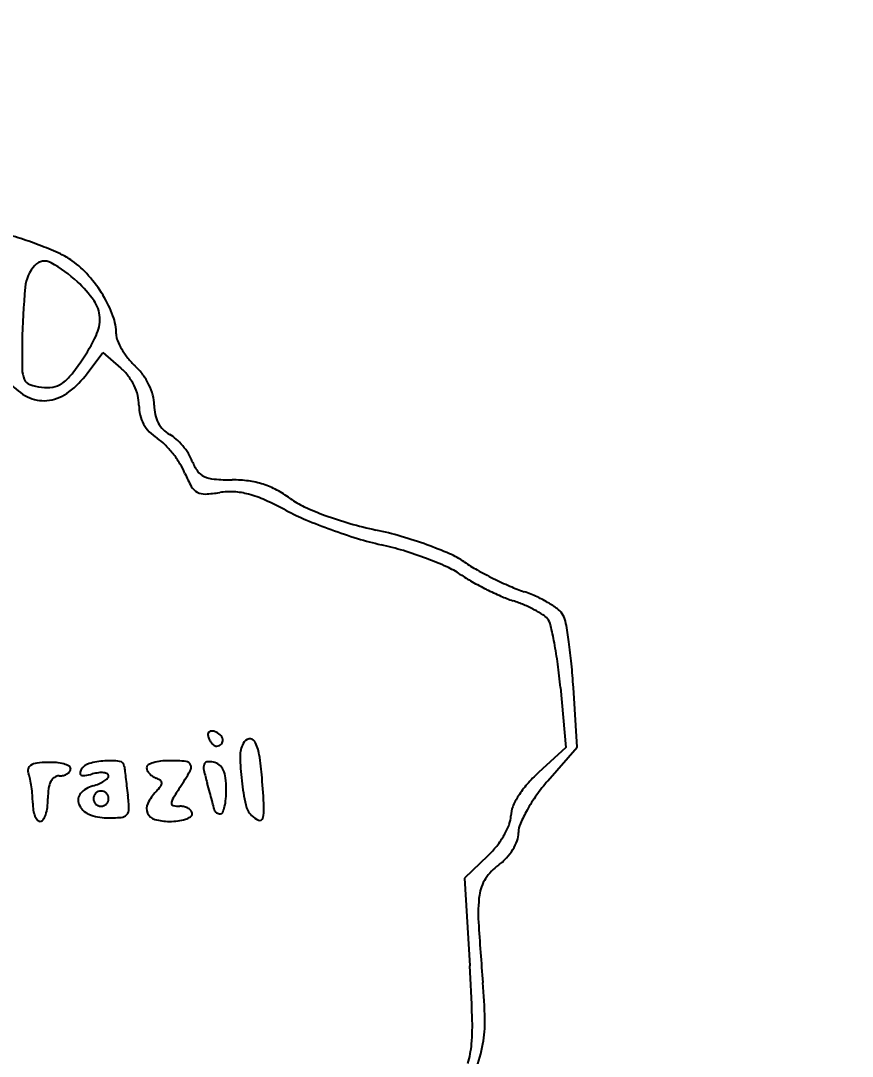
# Model space of a CAD drawing. Header units: millimetres. Extents: x 56222 to 3066687, y -650199 to -121287.
# Drawn here: x 135214.19 to 135221.38, y -182856.31 to -182847.35 of the extents above; entities that cross this region are included whole.
import ezdxf
from ezdxf import colors
from ezdxf.entities.mleader import LeaderData, LeaderLine
from ezdxf.math import Vec2, Vec3

# ---------------------------------------------------------------- set-up
doc = ezdxf.new("R2010")
doc.units = ezdxf.units.MM
doc.header["$MEASUREMENT"] = 0
doc.layers.add('Text', color=7, linetype='Continuous', lineweight=15)
doc.styles.add('style4', font='ARIALN.TTF')

msp = doc.modelspace()

# ---------------------------------------------------------------- linework, layer by layer
for p, q in [((135214.7624, -182850.4034), (135214.8969, -182850.2215)), ((135214.8969, -182850.2215), (135215.0536, -182850.3577)), ((135218.8536, -182853.1193), (135218.9014, -182853.6359)), ((135218.9968, -182853.6334), (135218.9652, -182853.118)), ((135218.9014, -182853.6359), (135218.6633, -182853.854)), ((135218.7438, -182853.9257), (135218.9968, -182853.6334)), ((135218.2253, -182854.5739), (135218.0254, -182854.7654)), ((135218.0254, -182854.7654), (135218.0697, -182855.5235))]:
    msp.add_line(p, q)
for centre, radius, start, end in [((135213.2939, -182852.0212), 2.9232, 72.18963, 75.89955), ((135213.1919, -182852.3387), 3.2567, 68.76848, 72.1897), ((135213.332, -182851.978), 2.8697, 65.30421, 68.7685), ((135214.3953, -182849.5466), 0.1147, 61.31874, 137.62233), ((135213.9101, -182850.4335), 1.1256, 46.9503, 61.31865), ((135214.2706, -182849.937), 0.6232, 54.54673, 65.30424), ((135214.1443, -182850.1144), 0.841, 41.37312, 54.5467), ((135214.5509, -182849.6886), 0.3253, 137.62239, 174.71295), ((135213.9511, -182850.3896), 1.0656, 35.2181, 46.95027), ((135213.898, -182850.3313), 1.1692, 31.08257, 41.37307), ((135220.7162, -182850.2591), 6.517, 174.71297, 178.90839), ((135214.5989, -182849.9324), 0.2727, 2.90777, 35.21812), ((135213.9859, -182850.2783), 1.0665, 20.42386, 31.08258), ((135214.5455, -182849.9351), 0.3261, 334.17732, 2.90775), ((135214.5669, -182850.062), 0.4466, 0.00005, 20.42378), ((135215.1671, -182850.062), 0.1536, 180.00001, 202.17574), ((135220.8306, -182850.2613), 6.6314, 178.90843, 180.89975), ((135213.2884, -182849.3267), 1.7227, 325.80321, 334.17727), ((135215.5457, -182849.9077), 0.5624, 202.17576, 210.61963), ((135215.6404, -182849.8516), 0.6724, 210.61958, 218.58919), ((135213.2472, -182849.2988), 1.7725, 320.71162, 325.80323), ((135215.6208, -182849.8672), 0.6475, 218.5892, 226.78816), ((135214.8, -182850.741), 0.5514, 36.30212, 46.78818), ((135214.432, -182850.3618), 0.232, 180.89978, 203.43782), ((135214.3528, -182850.2033), 0.344, 303.55486, 320.7117), ((135214.1278, -182849.9342), 0.7892, 307.23475, 323.52328), ((135214.7495, -182850.7075), 0.4634, 37.37099, 48.99344), ((135214.7337, -182850.7196), 0.4834, 26.11001, 37.37102), ((135214.7928, -182850.7462), 0.5603, 25.94117, 36.30212), ((135214.4421, -182850.2031), 0.4472, 222.83823, 247.00886), ((135214.2958, -182850.4208), 0.0836, 203.43775, 249.92032), ((135214.4199, -182850.0813), 0.445, 249.9203, 263.40635), ((135214.4079, -182850.185), 0.3407, 263.40632, 279.61959), ((135214.431, -182850.3212), 0.2025, 279.61951, 303.55485), ((135214.7607, -182850.7063), 0.4533, 14.48527, 26.11), ((135214.841, -182850.7228), 0.5067, 15.06822, 25.94121), ((135214.3755, -182850.2601), 0.3799, 279.09197, 307.23475), ((135214.8723, -182850.6775), 0.338, 0.00006, 14.48528), ((135215.0137, -182850.6763), 0.3278, 0.00006, 15.06818), ((135214.3871, -182850.3327), 0.3064, 247.0088, 279.09199), ((135215.5847, -182850.6775), 0.3743, 180, 193.31452), ((135215.7326, -182850.6763), 0.391, 179.99997, 192.18217), ((135215.5189, -182850.693), 0.3068, 193.3145, 208.77302), ((135215.6251, -182850.6995), 0.281, 192.18223, 207.78562), ((135215.5237, -182850.6904), 0.3123, 208.77293, 224.07859), ((135215.595, -182850.7153), 0.247, 207.78567, 224.53976), ((135215.5875, -182850.6286), 0.4011, 224.07851, 236.76618), ((135215.1396, -182851.3122), 0.4162, 44.97505, 56.76619), ((135215.5875, -182850.7227), 0.2366, 224.53983, 241.84503), ((135215.3409, -182851.1835), 0.2861, 48.14798, 61.84505), ((135214.7941, -182851.6574), 0.9046, 38.37707, 44.97503), ((135215.1442, -182851.4032), 0.5809, 40.08437, 48.14806), ((135215.1275, -182851.4172), 0.6028, 32.12417, 40.08439), ((135214.7649, -182851.6805), 0.9418, 31.86087, 38.37708), ((135215.3185, -182851.2973), 0.3773, 20.81674, 32.12416), ((135215.0716, -182851.4899), 0.5807, 22.50007, 31.86089), ((135216.0199, -182851.0306), 0.3732, 200.81676, 215.41839), ((135216.5538, -182850.876), 1.0236, 202.49997, 209.45697), ((135215.8333, -182851.1633), 0.1442, 215.41838, 245.11274), ((135215.8805, -182851.0616), 0.2563, 245.11263, 265.4802), ((135216.0161, -182849.3465), 1.9767, 265.48018, 270), ((135216.0161, -182852.3742), 1.051, 82.27029, 90), ((135215.776, -182851.3153), 0.1303, 209.45695, 241.22726), ((135216.057, -182852.0724), 0.7463, 72.27991, 82.27032), ((135216.0646, -182852.0486), 0.7214, 62.1002, 72.28), ((135215.9741, -182852.2195), 0.9148, 53.58092, 62.10031), ((135215.7773, -182851.3128), 0.133, 241.22731, 272.53665), ((135215.7352, -182850.3628), 1.084, 272.53664, 279.2175), ((135215.9971, -182851.9768), 0.5511, 86.40571, 99.21744), ((135215.9919, -182852.0603), 0.6348, 74.88221, 86.40567), ((135215.9028, -182852.39), 0.9763, 65.88217, 74.88215), ((135215.1052, -182854.1717), 2.9284, 61.91426, 65.88217), ((135216.9288, -182850.9255), 0.6933, 233.5809, 245.2717), ((135217.4234, -182849.8274), 1.9957, 241.91434, 247.31633), ((135217.6895, -182849.2738), 2.5117, 245.27166, 249.75734), ((135218.478, -182847.3042), 4.7305, 247.31633, 250.15095), ((135217.8778, -182848.7632), 3.056, 249.75732, 253.97061), ((135218.5358, -182847.1443), 4.9005, 250.1509, 252.96444), ((135217.9898, -182848.3733), 3.4616, 253.9706, 257.80791), ((135216.5831, -182854.8841), 3.1994, 73.76989, 77.80791), ((135217.9351, -182849.1047), 2.8502, 252.96439, 257.18639), ((135216.4455, -182855.3569), 3.6918, 70.14284, 73.76982), ((135216.6873, -182854.5909), 2.7761, 73.06035, 77.18635), ((135216.5187, -182855.1445), 3.3549, 69.48056, 73.06034), ((135216.5909, -182854.9542), 3.2636, 66.45165, 70.14279), ((135216.6458, -182854.8048), 2.9922, 65.8377, 69.48049), ((135217.5817, -182852.6808), 0.7837, 55.79962, 66.45171), ((135218.8851, -182850.7628), 1.5352, 235.79962, 240.705), ((135217.5556, -182852.7768), 0.7695, 55.83852, 65.83762), ((135219.6769, -182849.3516), 3.1534, 240.70499, 243.56803), ((135218.8242, -182850.9074), 1.4897, 235.83843, 240.47005), ((135219.4311, -182849.8361), 2.721, 240.47001, 243.42035), ((135219.6846, -182849.3361), 3.1707, 243.56796, 246.42756), ((135219.4058, -182849.8866), 2.6646, 243.42041, 246.38427), ((135219.065, -182850.7562), 1.6214, 246.42758, 251.15107), ((135218.1669, -182853.3869), 1.1585, 65.21823, 71.15114), ((135218.8227, -182851.2203), 1.209, 246.38424, 251.7356), ((135218.0498, -182853.5621), 1.2571, 67.15709, 71.73556), ((135218.218, -182853.2763), 1.0366, 58.76958, 65.21823), ((135218.3133, -182853.1191), 0.8528, 52.07717, 58.76948), ((135218.0754, -182853.5014), 1.1912, 62.39004, 67.15705), ((135218.1557, -182853.3478), 1.0179, 57.57084, 62.39008), ((135218.6118, -182852.63), 0.1674, 39.26755, 57.57098), ((135218.7476, -182852.5617), 0.1462, 27.40779, 52.07714), ((135218.6344, -182852.6115), 0.1382, 13.13484, 39.2675), ((135218.6603, -182852.607), 0.2446, 10.15203, 27.40777), ((135214.6718, -182853.3212), 4.2965, 8.01337, 10.15204), ((135215.2726, -182853.3959), 3.5903, 10.66794, 13.13477), ((135215.3642, -182853.3787), 3.4971, 7.60801, 10.66788), ((135214.547, -182853.3387), 4.4225, 5.5277, 8.01332), ((135213.8113, -182853.5861), 5.0638, 5.28943, 7.60799), ((135213.111, -182853.4777), 5.8652, 3.51613, 5.52762), ((135215.8361, -182853.5237), 0.0295, 135.00004, 177.94741), ((135215.8863, -182853.5255), 0.0797, 177.94747, 198.43486), ((135215.9569, -182853.5019), 0.1542, 198.43491, 210.60705), ((135215.8361, -182853.5237), 0.0295, 92.05259, 134.99996), ((135215.8379, -182853.5738), 0.0797, 71.56514, 92.05253), ((135215.8199, -182853.6279), 0.1368, 47.65956, 71.56497), ((135215.8626, -182853.5811), 0.0734, 9.58298, 47.65953), ((135216.1814, -182853.641), 0.0805, 104.13856, 151.94741), ((135216.1724, -182853.6051), 0.0434, 29.01444, 104.13848), ((135215.9304, -182853.5177), 0.1233, 210.60728, 225.00005), ((135215.9067, -182853.5413), 0.0898, 224.99992, 241.8698), ((135215.8808, -182853.5896), 0.0351, 241.86984, 275.90616), ((135215.8779, -182853.5613), 0.0636, 275.9061, 315.77473), ((135215.893, -182853.576), 0.0425, 315.77476, 9.583), ((135216.3063, -182853.7076), 0.222, 151.94741, 181.30502), ((135215.901, -182853.7556), 0.3538, 9.25478, 29.01443), ((135218.3705, -182853.6606), 2.2867, 181.30498, 186.60573), ((135213.8892, -182854.0834), 2.3921, 4.43579, 9.2548), ((135214.3282, -182853.8369), 0.0775, 168.62821, 200.9936), ((135214.2978, -182853.8308), 0.0465, 121.21423, 168.6281), ((135214.3437, -182853.9065), 0.1351, 97.32268, 121.21427), ((135214.4467, -182854.7079), 0.943, 91.62862, 97.32264), ((135214.4387, -182854.4266), 0.6616, 84.98597, 91.62859), ((135214.4651, -182854.1248), 0.3586, 74.47995, 84.9859), ((135214.5051, -182853.9807), 0.2091, 61.11022, 74.48001), ((135214.5934, -182853.8208), 0.0265, 0.00003, 61.11025), ((135214.58, -182853.8208), 0.0398, 324.07902, 360), ((135214.7802, -182853.869), 0.0803, 148.28251, 171.91291), ((135214.8106, -182853.8878), 0.1161, 105.6228, 148.2825), ((135214.9634, -182854.4339), 0.6832, 94.11477, 105.62268), ((135214.9581, -182854.3605), 0.6096, 82.05269, 94.11468), ((135215.0357, -182853.8043), 0.048, 5.1419, 82.0527), ((135216.0962, -182853.7089), 1.0168, 185.14188, 186.83001), ((135231.6625, -182851.8444), 16.6943, 186.8301, 187.04942), ((135215.3027, -182853.8109), 0.0267, 119.99278, 180.00001), ((135215.3314, -182853.8109), 0.0555, 180.00001, 207.03622), ((135215.3963, -182853.9732), 0.214, 106.99085, 119.99265), ((135215.4389, -182854.1126), 0.3598, 96.6303, 106.99079), ((135215.4728, -182854.4039), 0.6531, 90.00004, 96.63029), ((135215.4728, -182855.6437), 1.8929, 85.59908, 90), ((135215.6145, -182853.8019), 0.0456, 21.39393, 85.599), ((135215.5999, -182853.8076), 0.0613, 329.7478, 21.39384), ((135215.866, -182853.8105), 0.0975, 163.52892, 192.87977), ((135217.8487, -182853.3571), 2.1313, 192.87977, 196.00265), ((135215.8009, -182853.7912), 0.0296, 96.52792, 163.52879), ((135215.8185, -182853.945), 0.1843, 79.09931, 96.52801), ((135215.8318, -182853.8761), 0.1142, 51.29929, 79.09933), ((135215.8244, -182853.8853), 0.126, 25.48335, 51.29926), ((135215.7317, -182853.9295), 0.2287, 7.40414, 25.48324), ((135213.9699, -182853.9744), 0.3062, 11.82194, 20.99353), ((135213.2601, -182854.1229), 1.0314, 8.10932, 11.822), ((135214.5331, -182853.974), 0.0956, 124.59423, 153.43497), ((135214.5214, -182853.957), 0.075, 89.99996, 124.59425), ((135214.5214, -182853.7243), 0.1577, 269.99995, 283.80709), ((135214.5328, -182853.7706), 0.1101, 283.80704, 301.88478), ((135214.5509, -182853.7997), 0.0758, 301.88484, 324.07897), ((135214.717, -182853.86), 0.0165, 171.91285, 247.61058), ((135214.7338, -182853.8191), 0.0607, 247.6106, 279.30785), ((135214.6324, -182853.2003), 0.6878, 279.30794, 284.65496), ((135214.9131, -182854.2737), 0.4217, 97.14524, 104.65495), ((135214.8855, -182854.0536), 0.1999, 84.02099, 97.14524), ((135214.8965, -182853.9483), 0.094, 64.37834, 84.02106), ((135214.8067, -182853.7698), 0.1874, 302.61616, 314.73734), ((135214.929, -182853.8805), 0.0188, 359.99998, 64.37815), ((135214.9164, -182853.8805), 0.0315, 314.73734, 359.99999), ((135231.9652, -182851.807), 16.9993, 187.04947, 187.30501), ((135215.3885, -182853.7818), 0.1195, 207.03628, 222.27372), ((135215.4076, -182853.7644), 0.1454, 222.27357, 236.13254), ((135215.4086, -182853.7629), 0.1472, 236.13259, 249.86368), ((135215.2992, -182854.0615), 0.1707, 55.66411, 69.86374), ((135215.3804, -182853.9426), 0.0268, 359.99996, 55.6641), ((135212.837, -182852.1962), 3.2598, 326.76612, 329.74786), ((135215.2065, -182853.9977), 0.7583, 0, 7.40416), ((135206.1891, -182854.6808), 10.1154, 2.99087, 4.43585), ((135219.5185, -182854.7875), 1.266, 132.49345, 138.83012), ((135213.1546, -182854.138), 1.138, 4.46356, 8.10933), ((135215.0705, -182854.0789), 0.6474, 172.30072, 179.99998), ((135214.6214, -182854.0181), 0.1944, 153.43496, 172.30075), ((135214.864, -182854.1708), 0.2095, 104.65506, 138.98049), ((135214.7058, -182853.5661), 0.4155, 284.65503, 292.28172), ((135214.7583, -182853.6943), 0.277, 292.28174, 302.61616), ((135236.5221, -182851.2228), 21.5935, 187.30512, 187.51872), ((135214.9381, -182853.6221), 0.5772, 316.6684, 322.71331), ((135215.359, -182853.9426), 0.0481, 322.71323, 359.99999), ((135218.4882, -182855.899), 3.4964, 146.76614, 148.68918), ((135206.0425, -182856.7431), 10.1508, 15.53488, 16.00264), ((135215.0325, -182853.9977), 0.9323, 354.99226, 0.00003), ((135218.4486, -182853.6515), 2.3653, 186.60578, 191.72007), ((135219.1962, -182854.5057), 0.8379, 138.8302, 147.46357), ((135219.9945, -182855.0081), 1.654, 139.124, 144.55943), ((135213.423, -182854.117), 0.8688, 359.99995, 4.46364), ((135213.8252, -182854.0789), 0.5978, 352.75423, 359.99996), ((135214.7736, -182854.0922), 0.0898, 138.98053, 203.31363), ((135214.8818, -182854.0789), 0.0651, 157.37596, 180.00002), ((135214.8818, -182854.0789), 0.0651, 179.99998, 202.62404), ((135214.8826, -182854.0792), 0.0661, 134.99992, 157.3759), ((135214.8826, -182854.0792), 0.0661, 112.6241, 135.00007), ((135214.8823, -182854.0783), 0.0651, 89.99998, 112.62404), ((135214.8823, -182854.0783), 0.0651, 67.37596, 90.00002), ((135214.8819, -182854.0792), 0.0661, 44.99992, 67.3759), ((135214.8819, -182854.0792), 0.0661, 22.62411, 45.00008), ((135214.8828, -182854.0789), 0.0651, 359.99998, 22.62404), ((135214.8828, -182854.0789), 0.0651, 337.37596, 0.00002), ((135213.9114, -182854.207), 1.2133, 1.88625, 7.51866), ((135215.6753, -182854.3176), 0.4364, 136.66831, 153.2138), ((135215.5626, -182854.1194), 0.0721, 148.68908, 179.99998), ((135209.2687, -182855.8463), 6.8023, 14.90349, 15.53489), ((135207.7194, -182856.2586), 8.4055, 14.47493, 14.9035), ((135215.4679, -182854.0359), 0.4953, 346.95229, 354.9924), ((135219.0045, -182854.3834), 0.6105, 147.46356, 157.42583), ((135219.8485, -182854.9042), 1.4748, 144.55938, 150.48291), ((135214.6785, -182854.117), 0.3867, 180, 189.03888), ((135214.5217, -182854.142), 0.228, 189.03895, 202.46653), ((135214.0863, -182854.1121), 0.3346, 341.56498, 352.7542), ((135214.8407, -182854.0633), 0.1628, 203.31361, 247.15628), ((135214.8826, -182854.0785), 0.0661, 202.6241, 225.00007), ((135214.8826, -182854.0785), 0.0661, 224.99993, 247.3759), ((135214.8823, -182854.0794), 0.0651, 247.37596, 270.00002), ((135214.8823, -182854.0794), 0.0651, 269.99998, 292.62404), ((135214.8819, -182854.0785), 0.0661, 292.6241, 315.00007), ((135214.8819, -182854.0785), 0.0661, 314.99993, 337.3759), ((135215.0539, -182854.1694), 0.0701, 316.94362, 1.88622), ((135215.3715, -182854.1642), 0.096, 153.21381, 204.03023), ((135215.5104, -182854.1194), 0.0199, 179.99991, 258.97744), ((135215.5636, -182853.846), 0.2985, 258.97749, 270.00002), ((135215.5636, -182854.3151), 0.1706, 76.25979, 90.00002), ((135215.5759, -182854.2647), 0.1188, 58.23456, 76.25991), ((135215.5955, -182854.233), 0.0815, 36.07174, 58.23453), ((135215.6271, -182854.2101), 0.0425, 359.99995, 36.07162), ((135215.6855, -182854.2021), 0.1783, 7.62981, 14.47507), ((135215.8856, -182854.1753), 0.0236, 187.62959, 220.10145), ((135215.9037, -182854.1601), 0.0473, 220.10171, 239.41018), ((135215.6283, -182854.0731), 0.3306, 337.94271, 346.95229), ((135216.3116, -182854.0949), 0.1828, 191.72013, 224.99996), ((135216.0005, -182854.1681), 0.2906, 344.2528, 2.99089), ((135218.629, -182854.2273), 0.2038, 157.42581, 179.99994), ((135219.6315, -182854.7814), 1.2254, 150.48284, 156.566), ((135214.4342, -182854.1782), 0.1332, 202.46655, 220.11034), ((135214.3574, -182854.2428), 0.0328, 220.11025, 270), ((135214.3574, -182854.2457), 0.03, 269.99998, 327.21164), ((135214.2182, -182854.156), 0.1956, 327.2118, 341.56508), ((135214.9346, -182853.8404), 0.4048, 247.15623, 269.38782), ((135214.9458, -182852.7986), 1.4466, 269.38785, 274.35897), ((135215.05, -182854.1657), 0.0755, 274.35897, 316.94363), ((135215.3739, -182854.1632), 0.0986, 204.03023, 253.96039), ((135215.4728, -182853.8192), 0.4565, 253.96047, 269.99997), ((135215.4728, -182853.6778), 0.5978, 270.00004, 277.24577), ((135215.506, -182853.939), 0.3346, 277.2458, 288.43502), ((135215.5499, -182854.0708), 0.1956, 288.43492, 302.7882), ((135215.6396, -182854.2101), 0.03, 302.78836, 0.00002), ((135215.9119, -182854.1462), 0.0634, 239.41001, 255.95436), ((135215.9156, -182854.1312), 0.0788, 255.95445, 269.99998), ((135215.9156, -182854.1895), 0.0206, 269.99988, 337.94272), ((135216.3092, -182854.0972), 0.1795, 224.99996, 248.94687), ((135216.2544, -182854.2397), 0.0268, 248.9468, 344.25277), ((135218.2213, -182854.2273), 0.2039, 338.80477, 359.99995), ((135217.7906, -182854.0602), 0.6658, 330.02719, 338.80474), ((135218.6884, -182854.3726), 0.1976, 156.56602, 180.00003), ((135217.6688, -182853.99), 0.8064, 321.84429, 330.02723), ((135218.1109, -182854.3147), 0.3898, 328.35151, 340.69757), ((135218.2762, -182854.3726), 0.2146, 340.69765, 359.99997), ((135217.6571, -182853.9808), 0.8213, 313.77293, 321.84441), ((135218.0528, -182854.2789), 0.4579, 316.92706, 328.35153), ((135218.0293, -182854.2569), 0.4902, 306.07141, 316.92702), ((135218.5827, -182855.0166), 0.4497, 126.07141, 146.94821), ((135218.4946, -182854.9593), 0.3446, 146.94821, 172.4321), ((135219.3476, -182855.0726), 1.2051, 172.43213, 183.54658), ((135241.2025, -182853.7181), 23.1019, 183.54657, 184.84258), ((135197.0973, -182856.7502), 21.0083, 2.13901, 3.34748), ((135213.1382, -182856.0957), 5.0629, 1.22847, 4.84261), ((135216.1721, -182856.0377), 1.9202, 355.1519, 2.1389), ((135217.1628, -182856.0094), 1.0373, 349.51979, 1.22841), ((135217.2799, -182856.1317), 0.8084, 342.94449, 355.15183), ((135216.733, -182855.9299), 1.4744, 340.32477, 349.5197)]:
    msp.add_arc(centre, radius, start, end)

# ---------------------------------------------------------------- leaders
at = {"layer": 'Text', "color": 1, "lineweight": 0, "ltscale": 20}
ml = msp.add_multileader_mtext('Standard', dxfattribs=at)
ml.set_content('frame_\\Pply+veneer\\Pfinish', color=1, style='style4')
ml.set_leader_properties()
ml.build(insert=Vec2(0, 0))
ml.multileader.update_dxf_attribs({"dogleg_length": 2.0246, "arrow_head_size": 2})
ctx = ml.context
ctx.base_point, ctx.char_height, ctx.arrow_head_size, ctx.landing_gap_size, ctx.plane_origin = Vec3(135313.369, -182845.3509), 3, 2, 0.4, Vec3(135249.0093, -182843.3509)
notes = []
notes.append((ctx, [(0, (1, 1, 0), (135311.3444, -182845.3509), (1, 0), 2.0246, [(0, [(135187.0188, -182845.5403)], 0, [])])]))
ctx.mtext.insert = Vec3(135313.769, -182843.8263)
for ctx, leaders in notes:
    for number, flags, end, landing, length, lines in leaders:
        leader = LeaderData()
        leader.index, (leader.has_last_leader_line, leader.has_dogleg_vector, leader.attachment_direction) = number, flags
        leader.last_leader_point, leader.dogleg_vector, leader.dogleg_length = Vec3(end), Vec3(landing), length
        for number, points, colour, breaks in lines:
            line = LeaderLine()
            line.index, line.vertices, line.color, line.breaks = number, Vec3.list(points), colors.encode_raw_color(colour), breaks
            leader.lines.append(line)
        ctx.leaders.append(leader)

doc.saveas('drawing.dxf')
